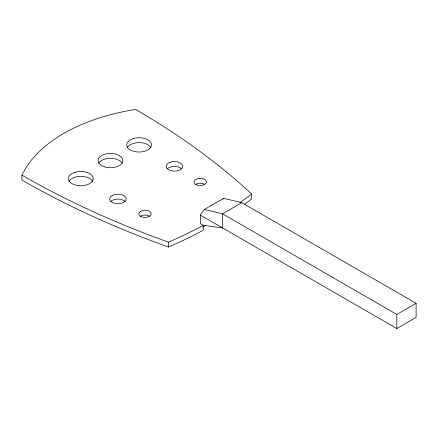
<?xml version="1.0" encoding="UTF-8"?>
<svg xmlns="http://www.w3.org/2000/svg" width="438" height="438" viewBox="0 0 438 438"><rect width="100%" height="100%" fill="white"/><g stroke="black" fill="none" stroke-linecap="round" stroke-linejoin="round"><path stroke-width="0.66" d="M200.412 215.14L396.823 328.538L416.1 317.408L416.1 303.326L241.814 202.706L223.665 198.326L204.393 209.457A64.331 37.142 60 0 0 200.412 215.14L200.412 223.654L203.298 225.318L203.298 230.213L198.847 232.6A401.777 231.965 0 0 1 168.411 247.021A815.95 471.085 0 0 1 21.9 180.018L21.9 175.129L26.138 167.409L31.525 159.93L38.013 152.752A161.337 93.146 0 0 1 135.638 109.462A815.978 471.102 0 0 1 251.669 194.061L251.669 198.951L244.683 204.218M251.669 194.061L240.062 202.657M110.798 201.469L112.112 200.484A8.262 4.769 0 0 1 125.104 201.469M140.521 216.23L140.62 216.153A6.198 3.575 0 0 1 149.38 216.153M241.814 202.706L222.537 213.832L204.393 209.457M202.75 227.196L205.674 225.51M21.9 175.129A815.95 471.085 0 0 0 168.411 242.132A401.777 231.965 0 0 0 198.847 227.711L203.298 225.318L222.537 227.913L222.537 213.832L396.823 314.457L416.1 303.326M195.791 184.299L197.078 183.73A6.198 3.575 0 0 1 204.557 184.299M396.823 314.457L396.823 328.538M168.411 242.132L168.411 247.021M98.725 163.182A12.39 7.156 0 0 1 119.224 160.423L121.189 161.907A12.39 7.156 0 0 1 122.197 163.182M127.223 147.732A12.39 7.156 0 0 1 130.568 144.573L133.185 143.472A12.39 7.156 0 0 1 150.935 147.628M167.316 168.838A8.262 4.769 0 0 1 168.63 167.853L170.338 167.092A8.262 4.769 0 0 1 181.628 168.838M68.969 181.365A12.39 7.156 0 0 1 71.816 178.562L74.334 177.385A12.39 7.156 0 0 1 92.681 181.463M222.92 199.17A64.331 37.142 60 0 1 223.665 198.326M112.112 195.594L110.798 196.58A8.262 4.769 0 0 0 112.922 202.75A8.262 4.769 0 0 0 123.79 202.34L125.104 201.349A8.262 4.769 0 0 0 122.979 195.184A8.262 4.769 0 0 0 112.112 195.594M140.62 211.264L139.634 212.003A6.198 3.575 0 0 0 141.228 216.629A6.198 3.575 0 0 0 149.38 216.323L150.365 215.584A6.198 3.575 0 0 0 148.772 210.957A6.198 3.575 0 0 0 140.62 211.264M74.334 172.495L71.816 173.672A12.39 7.15 0 0 0 76.858 185.383A12.39 7.15 0 0 0 93.108 177.801A12.39 7.15 0 0 0 74.334 172.501M170.338 162.202L168.63 162.963A8.262 4.769 0 0 0 167.918 169.238A8.262 4.769 0 0 0 178.6 170.464L180.314 169.709A8.262 4.769 0 0 0 181.025 163.429A8.262 4.769 0 0 0 170.338 162.202M197.078 178.841L195.791 179.41A6.198 3.575 0 0 0 195.26 184.119A6.198 3.575 0 0 0 203.27 185.039L204.557 184.469A6.198 3.575 0 0 0 205.088 179.761A6.198 3.575 0 0 0 197.078 178.841M133.185 138.583L130.568 139.678A12.39 7.156 0 0 0 134.576 151.521A12.39 7.156 0 0 0 151.471 144.42A12.39 7.156 0 0 0 133.185 138.583M104.266 166.79L101.698 165.652A12.39 7.156 0 0 1 101.698 155.534A12.39 7.156 0 0 1 119.224 155.534L121.189 157.018A12.39 7.156 0 0 1 119.224 165.652A12.39 7.156 0 0 1 104.266 166.79"/></g></svg>
